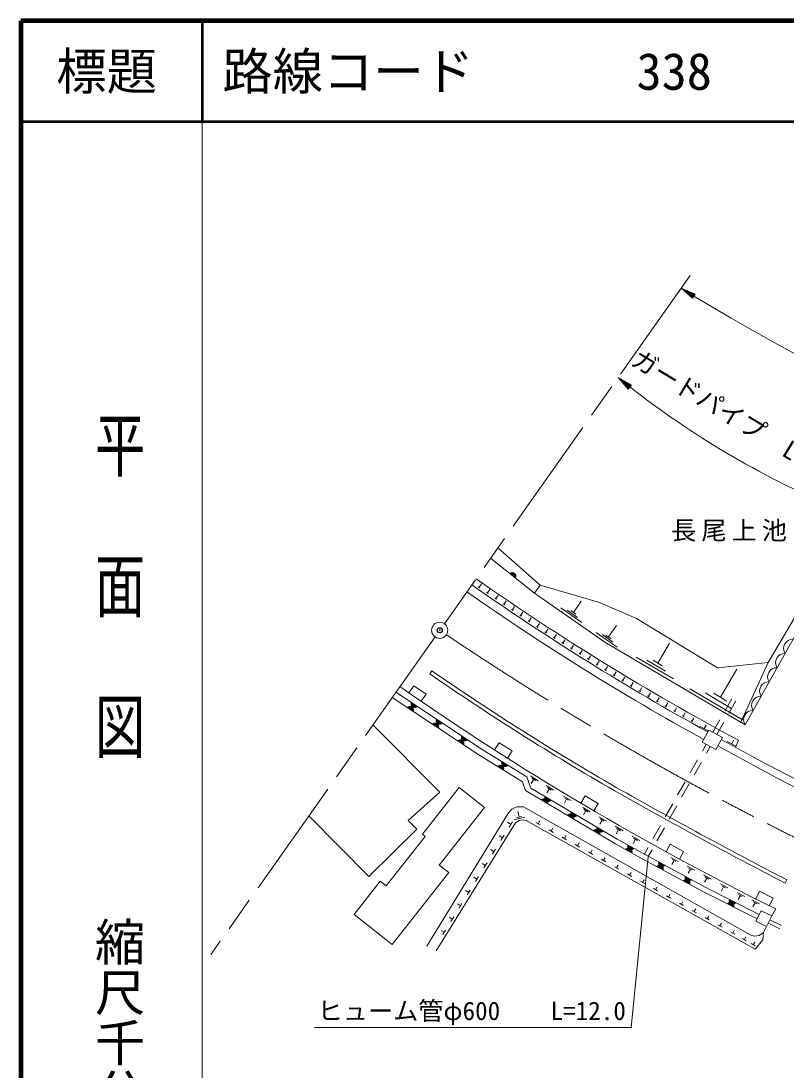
# Model space of a CAD drawing. Units: millimetres, scale not verified. Extents: x 40000 to 680000, y 20000 to 380000.
# Drawn here: x 40000 to 115991, y 275778 to 380000 of the extents above; entities that cross this region are included whole.
import ezdxf
from ezdxf.enums import TextEntityAlignment as Align

# ---------------------------------------------------------------- set-up
doc = ezdxf.new("R2010")
doc.units = ezdxf.units.MM
doc.header["$LTSCALE"] = 1000
doc.header["$PDMODE"] = 32
doc.header["$PDSIZE"] = 500
doc.linetypes.add('CHAIN', pattern=[18.5, 12, -1.5, 3.5, -1.5])
for name, color, linetype, lineweight in [('M-BGD', 7, 'Continuous', 13), ('M-BMK', 2, 'CHAIN', 13), ('M-BMK-SRVR', 3, 'Continuous', 13), ('M-STR-HTXT', 7, 'Continuous', 13), ('M-STR-STRD', 7, 'Continuous', 13), ('M-TTL', 2, 'Continuous', 140), ('M-TTL-BAND', 7, 'Continuous', 13), ('M-TTL-LINE', 7, 'Continuous', 50)]:
    doc.layers.add(name, color=color, linetype=linetype, lineweight=lineweight)
doc.layers.add('M-OTRS', color=6, linetype='Continuous')
doc.layers.add('M-TTL-TXT', color=7, linetype='Continuous')
doc.styles.add('@ＭＳ ゴシック', font='')
doc.styles.add('ＭＳ ゴシック', font='')
doc.styles.get('@ＭＳ ゴシック').set_extended_font_data('@MS Gothic')
doc.styles.get('ＭＳ ゴシック').set_extended_font_data('MS Gothic')

msp = doc.modelspace()

# ---------------------------------------------------------------- linework, layer by layer
at = {"layer": 'M-BGD'}
for p, q in [((91020, 323140), (86653, 326638)), ((85590, 323685), (85425, 323798)), ((85507, 323742), (85733, 324072)), ((86416, 323121), (86251, 323234)), ((86333, 323178), (86559, 323508)), ((87242, 322557), (87076, 322670)), ((87159, 322614), (87385, 322944)), ((88067, 321994), (87902, 322106)), ((87985, 322050), (88210, 322380)), ((94867, 321246), (95648, 322369)), ((88893, 321430), (88728, 321542)), ((88811, 321486), (89036, 321816)), ((89637, 320922), (89862, 321253)), ((95724, 320233), (93618, 321698)), ((95295, 320739), (94242, 321472)), ((95130, 321063), (94603, 321429)), ((89719, 320866), (89554, 320979)), ((90545, 320302), (90380, 320415)), ((90462, 320358), (90688, 320689)), ((91288, 319794), (91514, 320125)), ((91371, 319738), (91206, 319851)), ((92209, 319193), (92040, 319299)), ((92124, 319246), (92337, 319585)), ((92972, 318715), (93184, 319054)), ((99229, 317795), (97123, 319260)), ((98800, 318301), (97747, 319034)), ((98634, 318625), (98108, 318991)), ((98371, 318808), (99152, 319931)), ((93057, 318662), (92887, 318769)), ((93904, 318132), (93735, 318238)), ((93819, 318185), (94032, 318524)), ((94667, 317654), (94879, 317993)), ((103243, 316209), (104404, 318178)), ((94752, 317601), (94582, 317707)), ((95599, 317070), (95430, 317176)), ((95515, 317123), (95727, 317462)), ((96362, 316593), (96574, 316932)), ((96447, 316539), (96277, 316646)), ((97294, 316009), (97125, 316115)), ((97210, 316062), (97422, 316401)), ((98057, 315531), (98270, 315870)), ((104800, 314628), (101106, 316804)), ((104021, 315418), (102175, 316506)), ((103705, 315937), (102781, 316481)), ((114231, 316251), (111518, 310322)), ((98142, 315478), (97972, 315584)), ((98990, 314947), (98820, 315053)), ((98905, 315000), (99117, 315339)), ((99752, 314470), (99965, 314809)), ((109469, 312819), (111116, 315615)), ((99837, 314417), (99668, 314523)), ((100685, 313886), (100515, 313992)), ((100600, 313939), (100812, 314278)), ((101455, 313420), (101656, 313766)), ((101541, 313370), (101368, 313471)), ((102406, 312867), (102233, 312968)), ((102319, 312918), (102520, 313263)), ((103184, 312415), (103385, 312761)), ((111678, 310576), (106436, 313664)), ((110573, 311697), (107952, 313242)), ((110124, 312433), (108813, 313205)), ((109918, 311435), (110611, 312667)), ((103270, 312365), (103097, 312465)), ((104135, 311862), (103962, 311963)), ((104048, 311912), (104249, 312258)), ((104913, 311410), (105114, 311755)), ((110313, 311214), (111006, 312444)), ((104999, 311359), (104826, 311460)), ((105864, 310857), (105691, 310957)), ((105777, 310907), (105978, 311253)), ((106642, 310404), (106843, 310750)), ((106728, 310354), (106555, 310455)), ((108284, 309449), (107420, 309952)), ((107852, 309701), (108053, 310046)), ((108734, 309333), (109427, 310564)), ((109130, 309112), (109823, 310343)), ((110599, 308189), (110788, 308542)), ((111284, 308534), (110985, 307821)), ((107683, 307468), (108066, 308148)), ((108079, 307246), (108462, 307927)), ((111040, 307954), (110159, 308425)), ((106456, 305290), (107192, 306597)), ((106852, 305068), (107588, 306375)), ((89805, 304414), (90112, 303546)), ((90232, 304905), (90628, 303787)), ((90619, 305003), (91385, 304525)), ((90939, 304662), (90684, 304254)), ((90747, 304782), (91130, 304543)), ((105229, 303111), (105966, 304418)), ((92166, 304054), (92932, 303576)), ((92485, 303713), (92230, 303304)), ((92294, 303832), (92677, 303593)), ((105625, 302890), (106361, 304197)), ((93885, 302998), (94635, 302565)), ((94202, 302681), (93972, 302281)), ((94015, 302790), (94390, 302573)), ((89480, 300914), (89339, 301482)), ((95793, 301863), (96543, 301430)), ((96111, 301547), (95880, 301147)), ((95923, 301655), (96298, 301439)), ((104003, 300933), (104739, 302240)), ((104398, 300712), (105134, 302019)), ((88668, 300174), (88317, 300391)), ((88830, 300437), (88505, 299911)), ((90047, 300905), (88983, 300640)), ((89746, 300980), (89214, 300848)), ((91587, 300126), (91150, 300371)), ((91369, 300249), (91532, 300540)), ((97396, 300939), (98173, 300491)), ((97725, 300611), (97486, 300197)), ((97531, 300723), (97919, 300499)), ((92891, 299392), (92457, 299636)), ((92674, 299514), (92837, 299804)), ((99026, 299999), (99829, 299536)), ((99366, 299660), (99119, 299232)), ((99165, 299776), (99566, 299545)), ((102776, 298755), (103512, 300062)), ((103171, 298533), (103907, 299840)), ((87843, 298842), (87492, 299059)), ((88006, 299105), (87680, 298579)), ((94193, 298660), (93761, 298903)), ((93977, 298781), (94139, 299069)), ((95493, 297929), (95063, 298170)), ((95278, 298050), (95439, 298336)), ((100718, 299024), (101476, 298586)), ((101039, 298704), (100805, 298299)), ((100849, 298813), (101228, 298594)), ((86991, 297466), (86648, 297678)), ((87150, 297722), (86832, 297209)), ((96790, 297199), (96363, 297439)), ((96577, 297319), (96737, 297604)), ((101902, 297204), (102285, 297884)), ((102297, 296982), (102680, 297662)), ((86147, 296102), (85812, 296309)), ((86302, 296352), (85991, 295851)), ((98085, 296471), (97660, 296710)), ((97873, 296590), (98032, 296873)), ((99166, 295862), (99325, 296144)), ((104559, 296882), (105293, 296493)), ((104874, 296590), (104666, 296198)), ((104690, 296687), (105057, 296492)), ((106164, 296030), (106922, 295627)), ((85310, 294750), (84983, 294952)), ((85461, 294995), (85158, 294505)), ((99378, 295744), (98955, 295981)), ((100668, 295018), (100248, 295254)), ((100458, 295136), (100615, 295416)), ((106489, 295728), (106274, 295323)), ((106300, 295828), (106679, 295627)), ((107793, 295165), (108576, 294749)), ((107933, 294956), (108325, 294748)), ((101956, 294293), (101538, 294528)), ((101747, 294411), (101904, 294689)), ((103034, 293687), (103189, 293964)), ((108129, 294852), (107907, 294434)), ((109476, 294271), (110227, 293872)), ((109798, 293971), (109585, 293571)), ((109610, 294071), (109986, 293872)), ((84480, 293410), (84162, 293607)), ((84628, 293649), (84333, 293171)), ((103241, 293570), (102826, 293804)), ((104525, 292848), (104112, 293081)), ((104318, 292965), (104473, 293240)), ((111142, 293414), (111893, 293016)), ((111464, 293115), (111252, 292714)), ((111277, 293215), (111652, 293015)), ((83658, 292082), (83348, 292275)), ((83803, 292315), (83514, 291850)), ((105806, 292128), (105395, 292359)), ((105600, 292243), (105754, 292517)), ((112601, 292675), (113352, 292277)), ((112923, 292376), (112711, 291975)), ((112736, 292476), (113111, 292276)), ((82844, 290766), (82541, 290954)), ((82984, 290993), (82703, 290540)), ((107084, 291409), (106676, 291638)), ((106880, 291524), (107033, 291796)), ((108361, 290691), (107955, 290919)), ((108158, 290805), (108310, 291076)), ((114568, 291082), (114973, 291781)), ((109635, 289974), (109231, 290201)), ((109433, 290088), (109584, 290357)), ((113757, 289430), (114047, 290039)), ((114212, 290369), (115367, 289803)), ((114383, 290713), (115537, 290147)), ((82036, 289462), (81741, 289645)), ((82173, 289683), (81899, 289241)), ((110906, 289259), (110505, 289485)), ((110706, 289372), (110856, 289639)), ((112051, 288615), (111650, 288841)), ((111850, 288728), (112001, 288995)), ((113686, 288726), (113757, 289430)), ((112942, 288114), (112540, 288340)), ((112741, 288227), (112892, 288494))]:
    msp.add_line(p, q, dxfattribs=at)
for points in [[(91020, 323140), (91571, 323943), (87368, 327652)], [(91020, 323140), (97980, 318298), (111932, 310078)], [(91571, 323943), (97476, 322235), (101129, 320628), (109192, 315747), (114231, 316251)], [(114231, 316251), (118011, 322739), (137317, 313668), (160781, 302371)], [(159773, 301779), (148750, 307164), (118294, 321416), (111932, 310078)], [(79766, 312408), (80251, 313111), (79016, 313962), (78531, 313259)], [(113115, 290795), (107875, 293458), (101715, 296766), (99040, 298264), (90112, 303546), (89805, 304414), (85479, 307079), (76875, 312781)], [(77247, 313308), (85906, 307570), (90232, 304905), (90628, 303787), (99235, 298698), (101921, 297237), (108018, 293919), (113328, 291221)], [(74963, 310072), (81607, 303373), (78451, 300568), (79314, 299708), (74567, 295000), (68584, 301032)], [(88315, 306768), (88775, 307488), (87510, 308295), (87050, 307575)], [(96910, 301524), (97344, 302260), (96052, 303022), (95618, 302286)], [(113757, 289430), (113320, 289139), (112848, 289080), (112494, 289175), (89902, 301919), (89293, 301940), (88800, 301719), (88411, 301331), (80329, 288099)], [(81253, 287626), (89122, 300339), (89494, 300578), (89866, 300644), (90172, 300578), (112916, 287784), (113686, 288726)], [(105402, 296736), (105811, 297486), (104493, 298204), (104084, 297454)], [(114322, 292104), (114705, 292868), (113363, 293539), (112981, 292776)]]:
    msp.add_lwpolyline(points, dxfattribs=at)
for points in [[(107679, 308363), (109013, 307620), (109675, 308809), (108341, 309551)], [(76883, 288264), (82492, 295399), (81552, 296138), (86046, 301855), (83511, 303848), (79867, 299212), (80154, 298986), (76286, 294065), (75681, 294541), (73091, 291245)], [(113520, 291606), (114568, 291082), (114047, 290039), (112998, 290563)]]:
    msp.add_lwpolyline(points, close=True, dxfattribs=at)
for centre, radius, start, end in [((88803, 324847), 354, 330.09823, 132.50341), ((232273, 534298), 256140, 234.95848, 241.8126), ((88803, 324847), 283, 332.32227, 130.27937), ((88803, 324847), 212, 336.0686, 126.53304), ((88803, 324847), 142, 343.78033, 118.82131), ((88803, 324847), 100, 354.09799, 108.50365), ((88803, 324847), 100, 354.09799, 108.50365), ((231331, 532968), 256097, 234.95926, 241.16624), ((231372, 533097), 255383, 234.96885, 241.17303), ((116664, 317672), 910, 87.49191, 213.91355), ((115869, 316255), 910, 87.49191, 213.91355), ((115073, 314837), 910, 87.49191, 213.91355), ((242396, 549639), 287623, 235.05454, 243.70327), ((114278, 313420), 910, 87.49191, 213.91355), ((113483, 312003), 910, 87.49191, 213.91355), ((78646, 311542), 354, 335.26499, 137.67017), ((78646, 311542), 283, 337.48903, 135.44613), ((78646, 311542), 212, 341.23536, 131.6998), ((78646, 311542), 142, 348.94709, 123.98807), ((78646, 311542), 100, 359.26475, 113.67041), ((78646, 311542), 100, 359.26475, 113.67041), ((79105, 312142), 354, 155.26499, 317.67017), ((79105, 312142), 283, 157.48903, 315.44613), ((79105, 312142), 212, 161.23536, 311.6998), ((79105, 312142), 142, 168.94709, 303.98807), ((79105, 312142), 100, 179.26475, 293.67041), ((79105, 312142), 100, 179.26475, 293.67041), ((81606, 310485), 354, 155.26499, 317.67017), ((81606, 310485), 283, 157.48903, 315.44613), ((112688, 310586), 910, 87.49191, 213.91355), ((81147, 309885), 354, 335.26499, 137.67017), ((81147, 309885), 283, 337.48903, 135.44613), ((81147, 309885), 212, 341.23536, 131.6998), ((81147, 309885), 142, 348.94709, 123.98807), ((81147, 309885), 100, 359.26475, 113.67041), ((81147, 309885), 100, 359.26475, 113.67041), ((81606, 310485), 212, 161.23536, 311.6998), ((81606, 310485), 142, 168.94709, 303.98807), ((81606, 310485), 100, 179.26475, 293.67041), ((81606, 310485), 100, 179.26475, 293.67041), ((83647, 308228), 354, 335.26499, 137.67017), ((83647, 308228), 283, 337.48903, 135.44613), ((84107, 308827), 354, 155.26499, 317.67017), ((84107, 308827), 283, 157.48903, 315.44613), ((84107, 308827), 212, 161.23536, 311.6998), ((84107, 308827), 142, 168.94709, 303.98807), ((84107, 308827), 100, 179.26475, 293.67041), ((84107, 308827), 100, 179.26475, 293.67041), ((254051, 570414), 299036, 241.10611, 251.25754), ((83647, 308228), 212, 341.23536, 131.6998), ((83647, 308228), 142, 348.94709, 123.98807), ((83647, 308228), 100, 359.26475, 113.67041), ((83647, 308228), 100, 359.26475, 113.67041), ((251692, 564354), 293304, 240.93724, 251.3165), ((88097, 306284), 354, 157.15794, 319.56312), ((87613, 305700), 354, 337.15794, 139.56312), ((87613, 305700), 283, 339.38198, 137.33908), ((87613, 305700), 212, 343.12831, 133.59276), ((87613, 305700), 142, 350.84004, 125.88103), ((87613, 305700), 100, 1.1577, 115.56336), ((87613, 305700), 100, 1.1577, 115.56336), ((88097, 306284), 283, 159.38198, 317.33908), ((88097, 306284), 212, 163.12831, 313.59276), ((88097, 306284), 142, 170.84004, 305.88103), ((88097, 306284), 100, 181.1577, 295.56336), ((88097, 306284), 100, 181.1577, 295.56336), ((91966, 302386), 354, 338.18968, 140.59486), ((91966, 302386), 283, 340.41372, 138.37082), ((91966, 302386), 212, 344.16005, 134.6245), ((91966, 302386), 142, 351.87178, 126.91277), ((91966, 302386), 100, 2.18944, 116.5951), ((91966, 302386), 100, 2.18944, 116.5951), ((92376, 302816), 354, 158.20667, 320.61184), ((92376, 302816), 283, 160.4307, 318.38781), ((92376, 302816), 212, 164.17703, 314.64148), ((92376, 302816), 142, 171.88876, 306.92975), ((92376, 302816), 100, 182.20642, 296.61209), ((92376, 302816), 100, 182.20642, 296.61209), ((94548, 300858), 354, 338.18968, 140.59486), ((94959, 301289), 354, 158.20667, 320.61184), ((94959, 301289), 283, 160.4307, 318.38781), ((94959, 301289), 212, 164.17703, 314.64148), ((94959, 301289), 142, 171.88876, 306.92975), ((94959, 301289), 100, 182.20642, 296.61209), ((94959, 301289), 100, 182.20642, 296.61209), ((94548, 300858), 283, 340.41372, 138.37082), ((94548, 300858), 212, 344.16005, 134.6245), ((94548, 300858), 142, 351.87178, 126.91277), ((94548, 300858), 100, 2.18944, 116.5951), ((94548, 300858), 100, 2.18944, 116.5951), ((97130, 299331), 354, 338.18968, 140.59486), ((97130, 299331), 283, 340.41372, 138.37082), ((97130, 299331), 212, 344.16005, 134.6245), ((97130, 299331), 142, 351.87178, 126.91277), ((97130, 299331), 100, 2.18944, 116.5951), ((97130, 299331), 100, 2.18944, 116.5951), ((97541, 299763), 354, 158.20667, 320.61184), ((97541, 299763), 283, 160.4307, 318.38781), ((97541, 299763), 212, 164.17703, 314.64148), ((97541, 299763), 142, 171.88876, 306.92975), ((97541, 299763), 100, 182.20642, 296.61209), ((97541, 299763), 100, 182.20642, 296.61209), ((100604, 298015), 354, 160.24205, 322.64723), ((100604, 298015), 283, 162.46609, 320.42319), ((100351, 297468), 354, 339.54602, 141.95119), ((100351, 297468), 283, 341.77005, 139.72715), ((100351, 297468), 212, 345.51638, 135.98083), ((100351, 297468), 142, 353.22811, 128.2691), ((100351, 297468), 100, 3.54577, 117.95144), ((100351, 297468), 100, 3.54577, 117.95144), ((100604, 298015), 212, 166.21242, 316.67686), ((100604, 298015), 142, 173.92414, 308.96513), ((100604, 298015), 100, 184.24181, 298.64747), ((100604, 298015), 100, 184.24181, 298.64747), ((103448, 295774), 354, 340.56105, 142.96622), ((103448, 295774), 283, 342.78508, 140.74219), ((103678, 296342), 354, 160.24205, 322.64723), ((103678, 296342), 283, 162.46609, 320.42319), ((103678, 296342), 212, 166.21242, 316.67686), ((103678, 296342), 142, 173.92414, 308.96513), ((103678, 296342), 100, 184.24181, 298.64747), ((103678, 296342), 100, 184.24181, 298.64747), ((103448, 295774), 212, 346.53141, 136.99586), ((103448, 295774), 142, 354.24314, 129.28413), ((103448, 295774), 100, 4.5608, 118.96647), ((103448, 295774), 100, 4.5608, 118.96647), ((106313, 294908), 354, 160.24205, 322.64723), ((106313, 294908), 283, 162.46609, 320.42319), ((106313, 294908), 212, 166.21242, 316.67686), ((106091, 294355), 354, 340.56105, 142.96622), ((106091, 294355), 283, 342.78508, 140.74219), ((106091, 294355), 212, 346.53141, 136.99586), ((106091, 294355), 142, 354.24314, 129.28413), ((106091, 294355), 100, 4.5608, 118.96647), ((106091, 294355), 100, 4.5608, 118.96647), ((106313, 294908), 142, 173.92414, 308.96513), ((106313, 294908), 100, 184.24181, 298.64747), ((106313, 294908), 100, 184.24181, 298.64747), ((110470, 292079), 354, 341.85985, 144.26503), ((110470, 292079), 283, 344.08389, 142.04099), ((110470, 292079), 212, 347.83021, 138.29466), ((110698, 292618), 354, 161.86581, 324.27099), ((110470, 292079), 142, 355.54194, 130.58293), ((110698, 292618), 283, 164.08985, 322.04695), ((110470, 292079), 100, 5.85961, 120.26527), ((110470, 292079), 100, 5.85961, 120.26527), ((110698, 292618), 212, 167.83618, 318.30062), ((110698, 292618), 142, 175.54791, 310.5889), ((110698, 292618), 100, 185.86557, 300.27123), ((110698, 292618), 100, 185.86557, 300.27123)]:
    msp.add_arc(centre, radius, start, end, dxfattribs=at)
at = {"layer": 'M-BMK'}
for p, q in [((106466, 354717), (82053, 320119)), ((81130, 318812), (58860, 287251))]:
    msp.add_line(p, q, dxfattribs=at)
msp.add_arc((254599, 575338), 308873, 236.08399, 254.51802, dxfattribs=at)
at = {"layer": 'M-BMK-SRVR'}
msp.add_circle((81591, 319465), 800, dxfattribs=at)
at = {"layer": 'M-OTRS'}
msp.add_point((81591, 319465), dxfattribs=at)
at = {"layer": 'M-STR-HTXT'}
for p, q in [((105565, 353440), (106716, 352446)), ((105565, 353440), (106976, 352873)), ((105565, 353440), (106846, 352659)), ((106872, 352702), (105848, 353326)), ((106820, 352617), (105795, 353241)), ((106026, 353042), (106794, 352574)), ((106130, 353213), (106898, 352745)), ((106768, 352531), (106256, 352843)), ((106924, 352787), (106412, 353100)), ((106486, 352645), (106742, 352488)), ((106694, 352986), (106950, 352830)), ((106716, 352446), (106976, 352873)), ((99306, 344569), (100317, 343433)), ((99306, 344569), (100631, 343822)), ((99306, 344569), (100474, 343628)), ((100442, 343589), (99508, 344342)), ((100505, 343667), (99571, 344420)), ((99710, 344115), (100411, 343550)), ((99836, 344271), (100536, 343706)), ((100568, 343744), (100101, 344121)), ((100366, 343972), (100599, 343783)), ((100379, 343511), (99912, 343888)), ((100115, 343660), (100348, 343472)), ((100317, 343433), (100631, 343822))]:
    msp.add_line(p, q, dxfattribs=at)
msp.add_lwpolyline([(102297, 296982), (100599, 279989), (69149, 279989)], dxfattribs=at)
for centre, radius, start, end in [((241629, 576794), 261535, 238.9796, 254.00635), ((156642, 415657), 91328, 232.05303, 246.69804)]:
    msp.add_arc(centre, radius, start, end, dxfattribs=at)
at = {"layer": 'M-STR-STRD'}
for p, q in [((80608, 315123), (80817, 315427)), ((115894, 294357), (116063, 294684))]:
    msp.add_line(p, q, dxfattribs=at)
for centre, radius, start, end in [((234172, 537819), 270510, 235.41108, 240.00402), ((234172, 537819), 270141, 235.41108, 240.00402), ((350445, 747729), 510451, 240.48051, 242.64531), ((350445, 747729), 510083, 240.48051, 242.64531)]:
    msp.add_arc(centre, radius, start, end, dxfattribs=at)
at = {"layer": 'M-TTL'}
for p, q in [((40000, 380000), (40000, 20000)), ((680000, 380000), (40000, 380000))]:
    msp.add_line(p, q, dxfattribs=at)
at = {"layer": 'M-TTL-BAND'}
msp.add_line((58000, 370000), (58000, 20000), dxfattribs=at)
at = {"layer": 'M-TTL-LINE'}
for p, q in [((58000, 380000), (58000, 370000)), ((40000, 370000), (680000, 370000))]:
    msp.add_line(p, q, dxfattribs=at)

# ---------------------------------------------------------------- texts
at = {"layer": 'M-BGD', "insert": (110582, 328267), "char_height": 1833, "attachment_point": 8, "style": 'ＭＳ ゴシック'}
msp.add_mtext('\\T1.2;長尾上池', dxfattribs=at)
at = {"layer": 'M-STR-HTXT', "style": 'ＭＳ ゴシック'}
msp.add_text('ガードパイプ  L=32.0', height=1833, rotation=328.932, dxfattribs=at).set_placement((110877, 339003), align=Align.BOTTOM_CENTER)
msp.add_text('ヒューム管φ600\u3000\u3000L=12.0', height=1833, dxfattribs=at).set_placement((84774, 280189), align=Align.BOTTOM_CENTER)
at = {"layer": 'M-TTL-BAND', "style": '@ＭＳ ゴシック', "width": 1.4}
msp.add_text('平  面  図', height=3666, rotation=270, dxfattribs=at).set_placement((49777, 306475), align=Align.MIDDLE_RIGHT)
at = {"layer": 'M-TTL-BAND', "style": '@ＭＳ ゴシック'}
msp.add_text('縮尺千分の一', height=3666, rotation=270, dxfattribs=at).set_placement((49777, 261030), align=Align.MIDDLE_RIGHT)
at = {"layer": 'M-TTL-TXT', "style": 'ＭＳ ゴシック'}
msp.add_text('標題', height=3666, dxfattribs=at).set_placement((48500, 375000), align=Align.MIDDLE_CENTER)
for s, p in [('路線コード', (60000, 375000)), ('338', (101142, 375000))]:
    msp.add_text(s, height=3666, dxfattribs=at).set_placement(p, align=Align.MIDDLE_LEFT)

doc.saveas('drawing.dxf')
